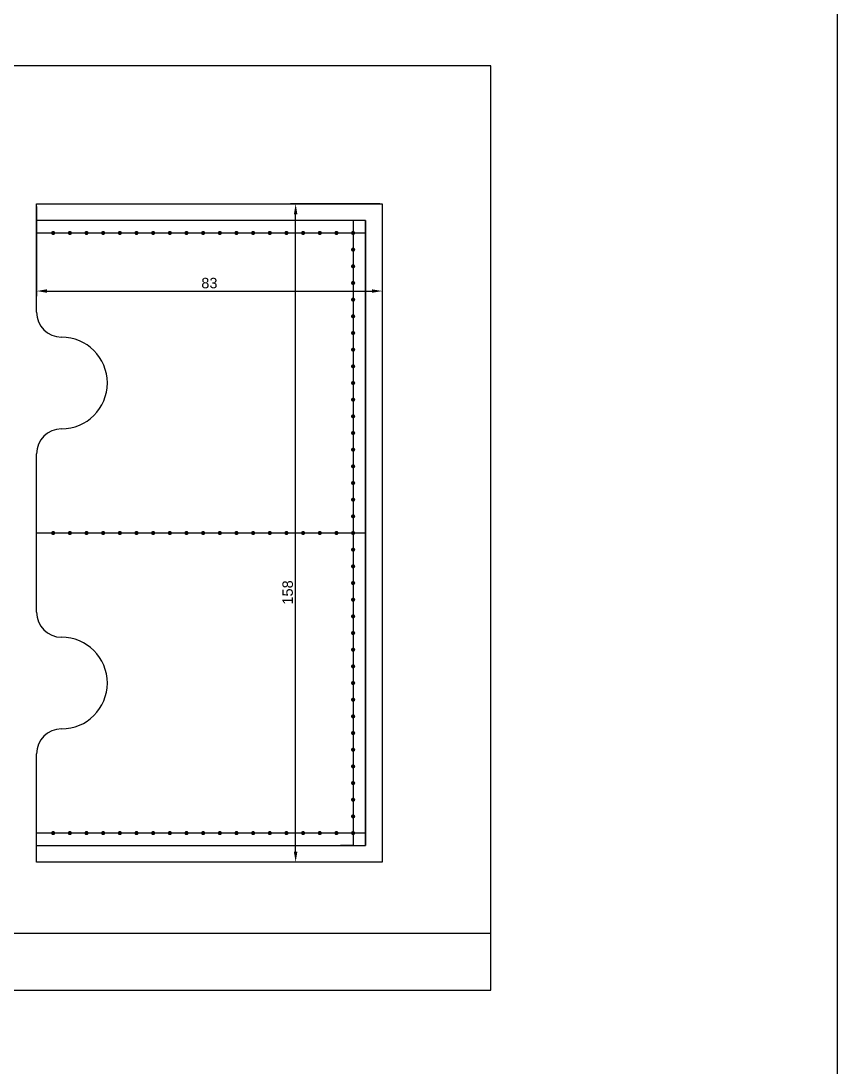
# Model space of a CAD drawing. Header units: millimetres. Extents: x 1335 to 6986, y 304 to 1543.
# Drawn here: x 6790.3 to 6986.2, y 600.1 to 851.2 of the extents above; entities that cross this region are included whole.
import ezdxf

# ---------------------------------------------------------------- set-up
doc = ezdxf.new("R2010")
doc.units = ezdxf.units.MM
doc.layers.add('Общий лист', color=7, linetype='Continuous')
doc.styles.get("Standard").update_dxf_attribs({"font": 'arial.ttf'})
doc.dimstyles.new('ISO-25', dxfattribs={"dimtxt": 2.5, "dimasz": 2.5, "dimexe": 1.25, "dimexo": 0.625, "dimtad": 1, "dimtxsty": 'Standard', "dimcen": 2.5, "dimadec": 0, "dimazin": 0, "dimtfac": 1, "dimtmove": 0, "dimatfit": 3, "dimfxl": 1, "dimarcsym": 0})

# ---------------------------------------------------------------- blocks, each defined once
blk = doc.blocks.new('*D121')
at = {"color": 0, "lineweight": -2, "transparency": 16777216}
for p, q in [((6876.4, 807.28), (6854.97, 807.28)), ((6856.22, 651.78), (6856.22, 804.78)), ((6876.4, 649.28), (6854.97, 649.28))]:
    blk.add_line(p, q, dxfattribs=at)
at = {"color": 0, "transparency": 16777216}
for points in [[(6855.8, 804.78), (6856.64, 804.78), (6856.22, 807.28)], [(6855.8, 651.78), (6856.64, 651.78), (6856.22, 649.28)]]:
    blk.add_solid(points, dxfattribs=at)
at = {"layer": 'Defpoints', "color": 0, "transparency": 16777216}
for p in [(6856.22, 807.28), (6877.02, 807.28), (6877.02, 649.28)]:
    blk.add_point(p, dxfattribs=at)
at = {"color": 0, "transparency": 16777216, "insert": (6854.32, 714.02), "char_height": 2.5, "attachment_point": 5, "rotation": 90}
blk.add_mtext('158', dxfattribs=at)
blk = doc.blocks.new('*D122')
at = {"color": 0, "lineweight": -2, "transparency": 16777216}
for p, q in [((6794.02, 806.65), (6794.02, 785.09)), ((6877.02, 806.65), (6877.02, 785.09)), ((6796.52, 786.34), (6874.52, 786.34))]:
    blk.add_line(p, q, dxfattribs=at)
at = {"color": 0, "transparency": 16777216}
for points in [[(6796.52, 786.76), (6796.52, 785.93), (6794.02, 786.34)], [(6874.52, 786.76), (6874.52, 785.93), (6877.02, 786.34)]]:
    blk.add_solid(points, dxfattribs=at)
at = {"layer": 'Defpoints', "color": 0, "transparency": 16777216}
for p in [(6794.02, 807.28), (6877.02, 807.28), (6877.02, 786.34)]:
    blk.add_point(p, dxfattribs=at)
at = {"color": 0, "transparency": 16777216, "insert": (6835.52, 788.24), "char_height": 2.5, "attachment_point": 5}
blk.add_mtext('83', dxfattribs=at)

msp = doc.modelspace()

# ---------------------------------------------------------------- hatches: boundary and pattern name
h = msp.add_hatch(color=256)
h.dxf.hatch_style = 1
h.paths.add_polyline_path([(6797.522, 800.28, -1), (6798.522, 800.28, -1)])
h = msp.add_hatch(color=256)
h.dxf.hatch_style = 1
h.paths.add_polyline_path([(6798.522, 800.28, 1), (6797.522, 800.28, 1)])
h = msp.add_hatch(color=256)
h.dxf.hatch_style = 1
h.paths.add_polyline_path([(6801.522, 800.28, -1), (6802.522, 800.28, -1)])
h = msp.add_hatch(color=256)
h.dxf.hatch_style = 1
h.paths.add_polyline_path([(6802.522, 800.28, 1), (6801.522, 800.28, 1)])
h = msp.add_hatch(color=256)
h.dxf.hatch_style = 1
h.paths.add_polyline_path([(6805.522, 800.28, -1), (6806.522, 800.28, -1)])
h = msp.add_hatch(color=256)
h.dxf.hatch_style = 1
h.paths.add_polyline_path([(6806.522, 800.28, 1), (6805.522, 800.28, 1)])
h = msp.add_hatch(color=256)
h.dxf.hatch_style = 1
h.paths.add_polyline_path([(6809.522, 800.28, -1), (6810.522, 800.28, -1)])
h = msp.add_hatch(color=256)
h.dxf.hatch_style = 1
h.paths.add_polyline_path([(6810.522, 800.28, 1), (6809.522, 800.28, 1)])
h = msp.add_hatch(color=256)
h.dxf.hatch_style = 1
h.paths.add_polyline_path([(6813.522, 800.28, -1), (6814.522, 800.28, -1)])
h = msp.add_hatch(color=256)
h.dxf.hatch_style = 1
h.paths.add_polyline_path([(6814.522, 800.28, 1), (6813.522, 800.28, 1)])
h = msp.add_hatch(color=256)
h.dxf.hatch_style = 1
h.paths.add_polyline_path([(6817.522, 800.28, -1), (6818.522, 800.28, -1)])
h = msp.add_hatch(color=256)
h.dxf.hatch_style = 1
h.paths.add_polyline_path([(6818.522, 800.28, 1), (6817.522, 800.28, 1)])
h = msp.add_hatch(color=256)
h.dxf.hatch_style = 1
h.paths.add_polyline_path([(6821.522, 800.28, -1), (6822.522, 800.28, -1)])
h = msp.add_hatch(color=256)
h.dxf.hatch_style = 1
h.paths.add_polyline_path([(6822.522, 800.28, 1), (6821.522, 800.28, 1)])
h = msp.add_hatch(color=256)
h.dxf.hatch_style = 1
h.paths.add_polyline_path([(6825.522, 800.28, -1), (6826.522, 800.28, -1)])
h = msp.add_hatch(color=256)
h.dxf.hatch_style = 1
h.paths.add_polyline_path([(6826.522, 800.28, 1), (6825.522, 800.28, 1)])
h = msp.add_hatch(color=256)
h.dxf.hatch_style = 1
h.paths.add_polyline_path([(6829.522, 800.28, -1), (6830.522, 800.28, -1)])
h = msp.add_hatch(color=256)
h.dxf.hatch_style = 1
h.paths.add_polyline_path([(6830.522, 800.28, 1), (6829.522, 800.28, 1)])
h = msp.add_hatch(color=256)
h.dxf.hatch_style = 1
h.paths.add_polyline_path([(6833.522, 800.28, -1), (6834.522, 800.28, -1)])
h = msp.add_hatch(color=256)
h.dxf.hatch_style = 1
h.paths.add_polyline_path([(6834.522, 800.28, 1), (6833.522, 800.28, 1)])
h = msp.add_hatch(color=256)
h.dxf.hatch_style = 1
h.paths.add_polyline_path([(6837.522, 800.28, -1), (6838.522, 800.28, -1)])
h = msp.add_hatch(color=256)
h.dxf.hatch_style = 1
h.paths.add_polyline_path([(6838.522, 800.28, 1), (6837.522, 800.28, 1)])
h = msp.add_hatch(color=256)
h.dxf.hatch_style = 1
h.paths.add_polyline_path([(6841.522, 800.28, -1), (6842.522, 800.28, -1)])
h = msp.add_hatch(color=256)
h.dxf.hatch_style = 1
h.paths.add_polyline_path([(6842.522, 800.28, 1), (6841.522, 800.28, 1)])
h = msp.add_hatch(color=256)
h.dxf.hatch_style = 1
h.paths.add_polyline_path([(6845.522, 800.28, -1), (6846.522, 800.28, -1)])
h = msp.add_hatch(color=256)
h.dxf.hatch_style = 1
h.paths.add_polyline_path([(6846.522, 800.28, 1), (6845.522, 800.28, 1)])
h = msp.add_hatch(color=256)
h.dxf.hatch_style = 1
h.paths.add_polyline_path([(6849.522, 800.28, -1), (6850.522, 800.28, -1)])
h = msp.add_hatch(color=256)
h.dxf.hatch_style = 1
h.paths.add_polyline_path([(6850.522, 800.28, 1), (6849.522, 800.28, 1)])
h = msp.add_hatch(color=256)
h.dxf.hatch_style = 1
h.paths.add_polyline_path([(6853.522, 800.28, -1), (6854.522, 800.28, -1)])
h = msp.add_hatch(color=256)
h.dxf.hatch_style = 1
h.paths.add_polyline_path([(6854.522, 800.28, 1), (6853.522, 800.28, 1)])
h = msp.add_hatch(color=256)
h.dxf.hatch_style = 1
h.paths.add_polyline_path([(6857.522, 800.28, -1), (6858.522, 800.28, -1)])
h = msp.add_hatch(color=256)
h.dxf.hatch_style = 1
h.paths.add_polyline_path([(6858.522, 800.28, 1), (6857.522, 800.28, 1)])
h = msp.add_hatch(color=256)
h.dxf.hatch_style = 1
h.paths.add_polyline_path([(6861.522, 800.28, -1), (6862.522, 800.28, -1)])
h = msp.add_hatch(color=256)
h.dxf.hatch_style = 1
h.paths.add_polyline_path([(6862.522, 800.28, 1), (6861.522, 800.28, 1)])
h = msp.add_hatch(color=256)
h.dxf.hatch_style = 1
h.paths.add_polyline_path([(6865.522, 800.28, -1), (6866.522, 800.28, -1)])
h = msp.add_hatch(color=256)
h.dxf.hatch_style = 1
h.paths.add_polyline_path([(6866.522, 800.28, 1), (6865.522, 800.28, 1)])
h = msp.add_hatch(color=256)
h.dxf.hatch_style = 1
h.paths.add_polyline_path([(6869.522, 800.28, -1), (6870.522, 800.28, -1)])
h = msp.add_hatch(color=256)
h.dxf.hatch_style = 1
h.paths.add_polyline_path([(6870.522, 800.28, 1), (6869.522, 800.28, 1)])
h = msp.add_hatch(color=256)
h.dxf.hatch_style = 1
h.paths.add_polyline_path([(6869.522, 796.28, -1), (6870.522, 796.28, -1)])
h = msp.add_hatch(color=256)
h.dxf.hatch_style = 1
h.paths.add_polyline_path([(6870.522, 796.28, 1), (6869.522, 796.28, 1)])
h = msp.add_hatch(color=256)
h.dxf.hatch_style = 1
h.paths.add_polyline_path([(6869.522, 792.28, -1), (6870.522, 792.28, -1)])
h = msp.add_hatch(color=256)
h.dxf.hatch_style = 1
h.paths.add_polyline_path([(6870.522, 792.28, 1), (6869.522, 792.28, 1)])
h = msp.add_hatch(color=256)
h.dxf.hatch_style = 1
h.paths.add_polyline_path([(6869.522, 788.28, -1), (6870.522, 788.28, -1)])
h = msp.add_hatch(color=256)
h.dxf.hatch_style = 1
h.paths.add_polyline_path([(6870.522, 788.28, 1), (6869.522, 788.28, 1)])
h = msp.add_hatch(color=256)
h.dxf.hatch_style = 1
h.paths.add_polyline_path([(6869.522, 784.28, -1), (6870.522, 784.28, -1)])
h = msp.add_hatch(color=256)
h.dxf.hatch_style = 1
h.paths.add_polyline_path([(6870.522, 784.28, 1), (6869.522, 784.28, 1)])
h = msp.add_hatch(color=256)
h.dxf.hatch_style = 1
h.paths.add_polyline_path([(6869.522, 780.28, -1), (6870.522, 780.28, -1)])
h = msp.add_hatch(color=256)
h.dxf.hatch_style = 1
h.paths.add_polyline_path([(6870.522, 780.28, 1), (6869.522, 780.28, 1)])
h = msp.add_hatch(color=256)
h.dxf.hatch_style = 1
h.paths.add_polyline_path([(6869.522, 776.28, -1), (6870.522, 776.28, -1)])
h = msp.add_hatch(color=256)
h.dxf.hatch_style = 1
h.paths.add_polyline_path([(6870.522, 776.28, 1), (6869.522, 776.28, 1)])
h = msp.add_hatch(color=256)
h.dxf.hatch_style = 1
h.paths.add_polyline_path([(6869.522, 772.28, -1), (6870.522, 772.28, -1)])
h = msp.add_hatch(color=256)
h.dxf.hatch_style = 1
h.paths.add_polyline_path([(6870.522, 772.28, 1), (6869.522, 772.28, 1)])
h = msp.add_hatch(color=256)
h.dxf.hatch_style = 1
h.paths.add_polyline_path([(6869.522, 768.28, -1), (6870.522, 768.28, -1)])
h = msp.add_hatch(color=256)
h.dxf.hatch_style = 1
h.paths.add_polyline_path([(6870.522, 768.28, 1), (6869.522, 768.28, 1)])
h = msp.add_hatch(color=256)
h.dxf.hatch_style = 1
h.paths.add_polyline_path([(6869.522, 764.28, -1), (6870.522, 764.28, -1)])
h = msp.add_hatch(color=256)
h.dxf.hatch_style = 1
h.paths.add_polyline_path([(6870.522, 764.28, 1), (6869.522, 764.28, 1)])
h = msp.add_hatch(color=256)
h.dxf.hatch_style = 1
h.paths.add_polyline_path([(6869.522, 760.28, -1), (6870.522, 760.28, -1)])
h = msp.add_hatch(color=256)
h.dxf.hatch_style = 1
h.paths.add_polyline_path([(6870.522, 760.28, 1), (6869.522, 760.28, 1)])
h = msp.add_hatch(color=256)
h.dxf.hatch_style = 1
h.paths.add_polyline_path([(6869.522, 756.28, -1), (6870.522, 756.28, -1)])
h = msp.add_hatch(color=256)
h.dxf.hatch_style = 1
h.paths.add_polyline_path([(6870.522, 756.28, 1), (6869.522, 756.28, 1)])
h = msp.add_hatch(color=256)
h.dxf.hatch_style = 1
h.paths.add_polyline_path([(6869.522, 752.28, -1), (6870.522, 752.28, -1)])
h = msp.add_hatch(color=256)
h.dxf.hatch_style = 1
h.paths.add_polyline_path([(6870.522, 752.28, 1), (6869.522, 752.28, 1)])
h = msp.add_hatch(color=256)
h.dxf.hatch_style = 1
h.paths.add_polyline_path([(6869.522, 748.28, -1), (6870.522, 748.28, -1)])
h = msp.add_hatch(color=256)
h.dxf.hatch_style = 1
h.paths.add_polyline_path([(6870.522, 748.28, 1), (6869.522, 748.28, 1)])
h = msp.add_hatch(color=256)
h.dxf.hatch_style = 1
h.paths.add_polyline_path([(6869.522, 744.28, -1), (6870.522, 744.28, -1)])
h = msp.add_hatch(color=256)
h.dxf.hatch_style = 1
h.paths.add_polyline_path([(6870.522, 744.28, 1), (6869.522, 744.28, 1)])
h = msp.add_hatch(color=256)
h.dxf.hatch_style = 1
h.paths.add_polyline_path([(6869.522, 740.28, -1), (6870.522, 740.28, -1)])
h = msp.add_hatch(color=256)
h.dxf.hatch_style = 1
h.paths.add_polyline_path([(6870.522, 740.28, 1), (6869.522, 740.28, 1)])
h = msp.add_hatch(color=256)
h.dxf.hatch_style = 1
h.paths.add_polyline_path([(6869.522, 736.28, -1), (6870.522, 736.28, -1)])
h = msp.add_hatch(color=256)
h.dxf.hatch_style = 1
h.paths.add_polyline_path([(6870.522, 736.28, 1), (6869.522, 736.28, 1)])
h = msp.add_hatch(color=256)
h.dxf.hatch_style = 1
h.paths.add_polyline_path([(6869.522, 732.28, -1), (6870.522, 732.28, -1)])
h = msp.add_hatch(color=256)
h.dxf.hatch_style = 1
h.paths.add_polyline_path([(6870.522, 732.28, 1), (6869.522, 732.28, 1)])
h = msp.add_hatch(color=256)
h.dxf.hatch_style = 1
h.paths.add_polyline_path([(6798.522, 728.28, 1), (6797.522, 728.28, 1)])
h = msp.add_hatch(color=256)
h.dxf.hatch_style = 1
h.paths.add_polyline_path([(6802.522, 728.28, 1), (6801.522, 728.28, 1)])
h = msp.add_hatch(color=256)
h.dxf.hatch_style = 1
h.paths.add_polyline_path([(6806.522, 728.28, 1), (6805.522, 728.28, 1)])
h = msp.add_hatch(color=256)
h.dxf.hatch_style = 1
h.paths.add_polyline_path([(6810.522, 728.28, 1), (6809.522, 728.28, 1)])
h = msp.add_hatch(color=256)
h.dxf.hatch_style = 1
h.paths.add_polyline_path([(6814.522, 728.28, 1), (6813.522, 728.28, 1)])
h = msp.add_hatch(color=256)
h.dxf.hatch_style = 1
h.paths.add_polyline_path([(6818.522, 728.28, 1), (6817.522, 728.28, 1)])
h = msp.add_hatch(color=256)
h.dxf.hatch_style = 1
h.paths.add_polyline_path([(6822.522, 728.28, 1), (6821.522, 728.28, 1)])
h = msp.add_hatch(color=256)
h.dxf.hatch_style = 1
h.paths.add_polyline_path([(6826.522, 728.28, 1), (6825.522, 728.28, 1)])
h = msp.add_hatch(color=256)
h.dxf.hatch_style = 1
h.paths.add_polyline_path([(6830.522, 728.28, 1), (6829.522, 728.28, 1)])
h = msp.add_hatch(color=256)
h.dxf.hatch_style = 1
h.paths.add_polyline_path([(6834.522, 728.28, 1), (6833.522, 728.28, 1)])
h = msp.add_hatch(color=256)
h.dxf.hatch_style = 1
h.paths.add_polyline_path([(6838.522, 728.28, 1), (6837.522, 728.28, 1)])
h = msp.add_hatch(color=256)
h.dxf.hatch_style = 1
h.paths.add_polyline_path([(6842.522, 728.28, 1), (6841.522, 728.28, 1)])
h = msp.add_hatch(color=256)
h.dxf.hatch_style = 1
h.paths.add_polyline_path([(6846.522, 728.28, 1), (6845.522, 728.28, 1)])
h = msp.add_hatch(color=256)
h.dxf.hatch_style = 1
h.paths.add_polyline_path([(6850.522, 728.28, 1), (6849.522, 728.28, 1)])
h = msp.add_hatch(color=256)
h.dxf.hatch_style = 1
h.paths.add_polyline_path([(6854.522, 728.28, 1), (6853.522, 728.28, 1)])
h = msp.add_hatch(color=256)
h.dxf.hatch_style = 1
h.paths.add_polyline_path([(6858.522, 728.28, 1), (6857.522, 728.28, 1)])
h = msp.add_hatch(color=256)
h.dxf.hatch_style = 1
h.paths.add_polyline_path([(6862.522, 728.28, 1), (6861.522, 728.28, 1)])
h = msp.add_hatch(color=256)
h.dxf.hatch_style = 1
h.paths.add_polyline_path([(6866.522, 728.28, 1), (6865.522, 728.28, 1)])
h = msp.add_hatch(color=256)
h.dxf.hatch_style = 1
h.paths.add_polyline_path([(6869.522, 728.28, -1), (6870.522, 728.28, -1)])
h = msp.add_hatch(color=256)
h.dxf.hatch_style = 1
h.paths.add_polyline_path([(6870.522, 728.28, 1), (6869.522, 728.28, 1)])
h = msp.add_hatch(color=256)
h.dxf.hatch_style = 1
h.paths.add_polyline_path([(6869.522, 724.28, -1), (6870.522, 724.28, -1)])
h = msp.add_hatch(color=256)
h.dxf.hatch_style = 1
h.paths.add_polyline_path([(6870.522, 724.28, 1), (6869.522, 724.28, 1)])
h = msp.add_hatch(color=256)
h.dxf.hatch_style = 1
h.paths.add_polyline_path([(6869.522, 720.28, -1), (6870.522, 720.28, -1)])
h = msp.add_hatch(color=256)
h.dxf.hatch_style = 1
h.paths.add_polyline_path([(6870.522, 720.28, 1), (6869.522, 720.28, 1)])
h = msp.add_hatch(color=256)
h.dxf.hatch_style = 1
h.paths.add_polyline_path([(6869.522, 716.28, -1), (6870.522, 716.28, -1)])
h = msp.add_hatch(color=256)
h.dxf.hatch_style = 1
h.paths.add_polyline_path([(6870.522, 716.28, 1), (6869.522, 716.28, 1)])
h = msp.add_hatch(color=256)
h.dxf.hatch_style = 1
h.paths.add_polyline_path([(6869.522, 712.28, -1), (6870.522, 712.28, -1)])
h = msp.add_hatch(color=256)
h.dxf.hatch_style = 1
h.paths.add_polyline_path([(6870.522, 712.28, 1), (6869.522, 712.28, 1)])
h = msp.add_hatch(color=256)
h.dxf.hatch_style = 1
h.paths.add_polyline_path([(6869.522, 708.28, -1), (6870.522, 708.28, -1)])
h = msp.add_hatch(color=256)
h.dxf.hatch_style = 1
h.paths.add_polyline_path([(6870.522, 708.28, 1), (6869.522, 708.28, 1)])
h = msp.add_hatch(color=256)
h.dxf.hatch_style = 1
h.paths.add_polyline_path([(6869.522, 704.28, -1), (6870.522, 704.28, -1)])
h = msp.add_hatch(color=256)
h.dxf.hatch_style = 1
h.paths.add_polyline_path([(6870.522, 704.28, 1), (6869.522, 704.28, 1)])
h = msp.add_hatch(color=256)
h.dxf.hatch_style = 1
h.paths.add_polyline_path([(6869.522, 700.28, -1), (6870.522, 700.28, -1)])
h = msp.add_hatch(color=256)
h.dxf.hatch_style = 1
h.paths.add_polyline_path([(6870.522, 700.28, 1), (6869.522, 700.28, 1)])
h = msp.add_hatch(color=256)
h.dxf.hatch_style = 1
h.paths.add_polyline_path([(6869.522, 696.28, -1), (6870.522, 696.28, -1)])
h = msp.add_hatch(color=256)
h.dxf.hatch_style = 1
h.paths.add_polyline_path([(6870.522, 696.28, 1), (6869.522, 696.28, 1)])
h = msp.add_hatch(color=256)
h.dxf.hatch_style = 1
h.paths.add_polyline_path([(6869.522, 692.28, -1), (6870.522, 692.28, -1)])
h = msp.add_hatch(color=256)
h.dxf.hatch_style = 1
h.paths.add_polyline_path([(6870.522, 692.28, 1), (6869.522, 692.28, 1)])
h = msp.add_hatch(color=256)
h.dxf.hatch_style = 1
h.paths.add_polyline_path([(6869.522, 688.28, -1), (6870.522, 688.28, -1)])
h = msp.add_hatch(color=256)
h.dxf.hatch_style = 1
h.paths.add_polyline_path([(6870.522, 688.28, 1), (6869.522, 688.28, 1)])
h = msp.add_hatch(color=256)
h.dxf.hatch_style = 1
h.paths.add_polyline_path([(6869.522, 684.28, -1), (6870.522, 684.28, -1)])
h = msp.add_hatch(color=256)
h.dxf.hatch_style = 1
h.paths.add_polyline_path([(6870.522, 684.28, 1), (6869.522, 684.28, 1)])
h = msp.add_hatch(color=256)
h.dxf.hatch_style = 1
h.paths.add_polyline_path([(6869.522, 680.28, -1), (6870.522, 680.28, -1)])
h = msp.add_hatch(color=256)
h.dxf.hatch_style = 1
h.paths.add_polyline_path([(6870.522, 680.28, 1), (6869.522, 680.28, 1)])
h = msp.add_hatch(color=256)
h.dxf.hatch_style = 1
h.paths.add_polyline_path([(6869.522, 676.28, -1), (6870.522, 676.28, -1)])
h = msp.add_hatch(color=256)
h.dxf.hatch_style = 1
h.paths.add_polyline_path([(6870.522, 676.28, 1), (6869.522, 676.28, 1)])
h = msp.add_hatch(color=256)
h.dxf.hatch_style = 1
h.paths.add_polyline_path([(6869.522, 672.28, -1), (6870.522, 672.28, -1)])
h = msp.add_hatch(color=256)
h.dxf.hatch_style = 1
h.paths.add_polyline_path([(6870.522, 672.28, 1), (6869.522, 672.28, 1)])
h = msp.add_hatch(color=256)
h.dxf.hatch_style = 1
h.paths.add_polyline_path([(6869.522, 668.28, -1), (6870.522, 668.28, -1)])
h = msp.add_hatch(color=256)
h.dxf.hatch_style = 1
h.paths.add_polyline_path([(6870.522, 668.28, 1), (6869.522, 668.28, 1)])
h = msp.add_hatch(color=256)
h.dxf.hatch_style = 1
h.paths.add_polyline_path([(6869.522, 664.28, -1), (6870.522, 664.28, -1)])
h = msp.add_hatch(color=256)
h.dxf.hatch_style = 1
h.paths.add_polyline_path([(6870.522, 664.28, 1), (6869.522, 664.28, 1)])
h = msp.add_hatch(color=256)
h.dxf.hatch_style = 1
h.paths.add_polyline_path([(6869.522, 660.28, -1), (6870.522, 660.28, -1)])
h = msp.add_hatch(color=256)
h.dxf.hatch_style = 1
h.paths.add_polyline_path([(6870.522, 660.28, 1), (6869.522, 660.28, 1)])
h = msp.add_hatch(color=256)
h.dxf.hatch_style = 1
h.paths.add_polyline_path([(6797.522, 656.28, -1), (6798.522, 656.28, -1)])
h = msp.add_hatch(color=256)
h.dxf.hatch_style = 1
h.paths.add_polyline_path([(6798.522, 656.28, 1), (6797.522, 656.28, 1)])
h = msp.add_hatch(color=256)
h.dxf.hatch_style = 1
h.paths.add_polyline_path([(6801.522, 656.28, -1), (6802.522, 656.28, -1)])
h = msp.add_hatch(color=256)
h.dxf.hatch_style = 1
h.paths.add_polyline_path([(6802.522, 656.28, 1), (6801.522, 656.28, 1)])
h = msp.add_hatch(color=256)
h.dxf.hatch_style = 1
h.paths.add_polyline_path([(6805.522, 656.28, -1), (6806.522, 656.28, -1)])
h = msp.add_hatch(color=256)
h.dxf.hatch_style = 1
h.paths.add_polyline_path([(6806.522, 656.28, 1), (6805.522, 656.28, 1)])
h = msp.add_hatch(color=256)
h.dxf.hatch_style = 1
h.paths.add_polyline_path([(6809.522, 656.28, -1), (6810.522, 656.28, -1)])
h = msp.add_hatch(color=256)
h.dxf.hatch_style = 1
h.paths.add_polyline_path([(6810.522, 656.28, 1), (6809.522, 656.28, 1)])
h = msp.add_hatch(color=256)
h.dxf.hatch_style = 1
h.paths.add_polyline_path([(6813.522, 656.28, -1), (6814.522, 656.28, -1)])
h = msp.add_hatch(color=256)
h.dxf.hatch_style = 1
h.paths.add_polyline_path([(6814.522, 656.28, 1), (6813.522, 656.28, 1)])
h = msp.add_hatch(color=256)
h.dxf.hatch_style = 1
h.paths.add_polyline_path([(6817.522, 656.28, -1), (6818.522, 656.28, -1)])
h = msp.add_hatch(color=256)
h.dxf.hatch_style = 1
h.paths.add_polyline_path([(6818.522, 656.28, 1), (6817.522, 656.28, 1)])
h = msp.add_hatch(color=256)
h.dxf.hatch_style = 1
h.paths.add_polyline_path([(6821.522, 656.28, -1), (6822.522, 656.28, -1)])
h = msp.add_hatch(color=256)
h.dxf.hatch_style = 1
h.paths.add_polyline_path([(6822.522, 656.28, 1), (6821.522, 656.28, 1)])
h = msp.add_hatch(color=256)
h.dxf.hatch_style = 1
h.paths.add_polyline_path([(6825.522, 656.28, -1), (6826.522, 656.28, -1)])
h = msp.add_hatch(color=256)
h.dxf.hatch_style = 1
h.paths.add_polyline_path([(6826.522, 656.28, 1), (6825.522, 656.28, 1)])
h = msp.add_hatch(color=256)
h.dxf.hatch_style = 1
h.paths.add_polyline_path([(6829.522, 656.28, -1), (6830.522, 656.28, -1)])
h = msp.add_hatch(color=256)
h.dxf.hatch_style = 1
h.paths.add_polyline_path([(6830.522, 656.28, 1), (6829.522, 656.28, 1)])
h = msp.add_hatch(color=256)
h.dxf.hatch_style = 1
h.paths.add_polyline_path([(6833.522, 656.28, -1), (6834.522, 656.28, -1)])
h = msp.add_hatch(color=256)
h.dxf.hatch_style = 1
h.paths.add_polyline_path([(6834.522, 656.28, 1), (6833.522, 656.28, 1)])
h = msp.add_hatch(color=256)
h.dxf.hatch_style = 1
h.paths.add_polyline_path([(6837.522, 656.28, -1), (6838.522, 656.28, -1)])
h = msp.add_hatch(color=256)
h.dxf.hatch_style = 1
h.paths.add_polyline_path([(6838.522, 656.28, 1), (6837.522, 656.28, 1)])
h = msp.add_hatch(color=256)
h.dxf.hatch_style = 1
h.paths.add_polyline_path([(6841.522, 656.28, -1), (6842.522, 656.28, -1)])
h = msp.add_hatch(color=256)
h.dxf.hatch_style = 1
h.paths.add_polyline_path([(6842.522, 656.28, 1), (6841.522, 656.28, 1)])
h = msp.add_hatch(color=256)
h.dxf.hatch_style = 1
h.paths.add_polyline_path([(6845.522, 656.28, -1), (6846.522, 656.28, -1)])
h = msp.add_hatch(color=256)
h.dxf.hatch_style = 1
h.paths.add_polyline_path([(6846.522, 656.28, 1), (6845.522, 656.28, 1)])
h = msp.add_hatch(color=256)
h.dxf.hatch_style = 1
h.paths.add_polyline_path([(6849.522, 656.28, -1), (6850.522, 656.28, -1)])
h = msp.add_hatch(color=256)
h.dxf.hatch_style = 1
h.paths.add_polyline_path([(6850.522, 656.28, 1), (6849.522, 656.28, 1)])
h = msp.add_hatch(color=256)
h.dxf.hatch_style = 1
h.paths.add_polyline_path([(6853.522, 656.28, -1), (6854.522, 656.28, -1)])
h = msp.add_hatch(color=256)
h.dxf.hatch_style = 1
h.paths.add_polyline_path([(6854.522, 656.28, 1), (6853.522, 656.28, 1)])
h = msp.add_hatch(color=256)
h.dxf.hatch_style = 1
h.paths.add_polyline_path([(6857.522, 656.28, -1), (6858.522, 656.28, -1)])
h = msp.add_hatch(color=256)
h.dxf.hatch_style = 1
h.paths.add_polyline_path([(6858.522, 656.28, 1), (6857.522, 656.28, 1)])
h = msp.add_hatch(color=256)
h.dxf.hatch_style = 1
h.paths.add_polyline_path([(6861.522, 656.28, -1), (6862.522, 656.28, -1)])
h = msp.add_hatch(color=256)
h.dxf.hatch_style = 1
h.paths.add_polyline_path([(6862.522, 656.28, 1), (6861.522, 656.28, 1)])
h = msp.add_hatch(color=256)
h.dxf.hatch_style = 1
h.paths.add_polyline_path([(6865.522, 656.28, -1), (6866.522, 656.28, -1)])
h = msp.add_hatch(color=256)
h.dxf.hatch_style = 1
h.paths.add_polyline_path([(6866.522, 656.28, 1), (6865.522, 656.28, 1)])
h = msp.add_hatch(color=256)
h.dxf.hatch_style = 1
h.paths.add_polyline_path([(6869.522, 656.28, -1), (6870.522, 656.28, -1)])
h = msp.add_hatch(color=256)
h.dxf.hatch_style = 1
h.paths.add_polyline_path([(6870.522, 656.28, 1), (6869.522, 656.28, 1)])

# ---------------------------------------------------------------- linework, layer by layer
for p, q in [((6794.022, 803.28), (6794.022, 807.28)), ((6794.022, 807.28), (6877.022, 807.28)), ((6877.022, 807.28), (6877.022, 649.28)), ((6873.022, 803.28), (6794.022, 803.28)), ((6794.022, 803.28), (6794.022, 800.28)), ((6794.022, 781.28), (6794.022, 803.28)), ((6873.022, 803.28), (6870.022, 803.28)), ((6870.022, 803.28), (6870.022, 653.28)), ((6873.022, 803.28), (6870.022, 803.28)), ((6870.022, 803.28), (6870.022, 653.28)), ((6873.022, 803.28), (6873.022, 653.28)), ((6873.022, 800.28), (6873.022, 803.28)), ((6873.022, 653.28), (6873.022, 803.28)), ((6873.022, 800.28), (6873.022, 803.28)), ((6794.022, 800.28), (6873.022, 800.28)), ((6873.022, 708.28), (6873.022, 748.28)), ((6794.022, 728.28), (6794.022, 747.28)), ((6873.022, 712.28), (6873.022, 744.28)), ((6873.022, 728.28), (6794.022, 728.28)), ((6794.022, 709.28), (6794.022, 728.28)), ((6873.022, 653.28), (6873.022, 728.28)), ((6873.022, 728.28), (6873.022, 708.28)), ((6873.022, 708.28), (6873.022, 712.28)), ((6794.022, 653.28), (6794.022, 675.28)), ((6873.022, 656.28), (6794.022, 656.28)), ((6873.022, 653.28), (6873.022, 656.28)), ((6873.022, 653.28), (6873.022, 656.28)), ((6794.022, 653.28), (6873.022, 653.28)), ((6794.022, 649.28), (6794.022, 653.28)), ((6870.022, 653.28), (6867.022, 653.28)), ((6870.022, 653.28), (6873.022, 653.28)), ((6870.022, 653.28), (6873.022, 653.28)), ((6877.022, 649.28), (6794.022, 649.28))]:
    msp.add_line(p, q)
for centre, radius, start, end in [((6800.022, 781.28), 6, 180, 270), ((6800.022, 764.28), 11, 270, 90), ((6800.022, 747.28), 6, 90, 180), ((6800.022, 709.28), 6, 180, 270), ((6800.022, 692.28), 11, 270, 90), ((6800.022, 675.28), 6, 90, 180)]:
    msp.add_arc(centre, radius, start, end)
at = {"layer": 'Общий лист'}
msp.add_line((6619.199, 632.232), (6903.071, 632.232), dxfattribs=at)
at = {"layer": 'Общий лист', "color": 2}
msp.add_lwpolyline([(5326.319, 1377.818), (6986.189, 1377.818), (6986.189, 303.806), (5326.319, 303.806)], close=True, dxfattribs=at)
at = {"layer": 'Общий лист'}
msp.add_lwpolyline([(6619.199, 618.58), (6903.071, 618.58), (6903.071, 840.424), (6619.199, 840.424)], close=True, dxfattribs=at)

# ---------------------------------------------------------------- dimensions: what is measured, and where the dimension line sits
at = {"color": 3}
dim = msp.add_linear_dim(base=(6877.022, 786.342), p1=(6794.022, 807.28), p2=(6877.022, 807.28), dimstyle='ISO-25', dxfattribs=at)
dim.commit()
dim.dimension.update_dxf_attribs({"geometry": '*D122', "text_midpoint": (6835.522, 788.244)})
dim = msp.add_linear_dim(base=(6856.219, 807.28), p1=(6877.022, 649.28), p2=(6877.022, 807.28), angle=90, dimstyle='ISO-25', dxfattribs=at)
dim.commit()
dim.dimension.update_dxf_attribs({"geometry": '*D121', "text_midpoint": (6856.219, 714.021), "dimtype": 160})

doc.saveas('drawing.dxf')
